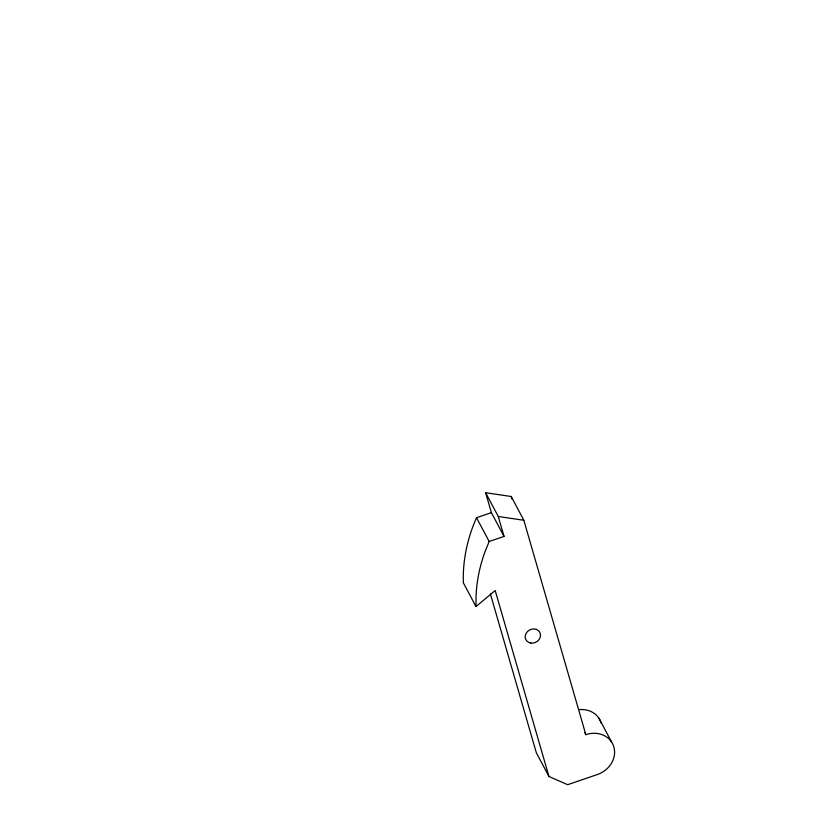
<?xml version="1.0" encoding="UTF-8"?>
<svg xmlns="http://www.w3.org/2000/svg" width="826" height="826" viewBox="0 0 826 826"><rect width="100%" height="100%" fill="white"/><g stroke="black" fill="none" stroke-linecap="round" stroke-linejoin="round"><path stroke-width="1.24" d="M585.83 734.675L523.839 520.266L511.201 496.498L485.626 492.719L498.264 516.487L504.025 536.415L489.168 541.495L484.883 552.088A166.294 145.169 -28 0 0 476.055 595.67L475.983 606.563L495.187 590.528L548.96 776.502L567.648 784.7L597.353 774.53A23.644 20.64 -28 0 0 613.873 746.983A23.644 20.64 -28 0 0 585.83 734.675L584.632 732.414M475.983 606.563L463.355 582.805A166.294 145.169 -28 0 1 467.351 544.54L468.776 539.099A166.294 145.169 -28 0 1 476.53 517.737L491.387 512.647L504.025 536.415M498.264 516.487L523.839 520.266M598.995 718.321L611.622 742.078M476.53 517.737L489.168 541.495M548.96 776.502L536.322 752.744L490.376 593.842M511.201 496.498L511.924 498.987M485.626 492.719L491.387 512.647M579.16 709.627A23.644 20.64 -28 0 1 601.245 723.215M530.777 643.062A7.878 6.876 -28 0 0 540.256 633.49A7.878 6.876 -28 0 0 527.453 631.56A7.878 6.876 -28 0 0 530.777 643.062"/></g></svg>
